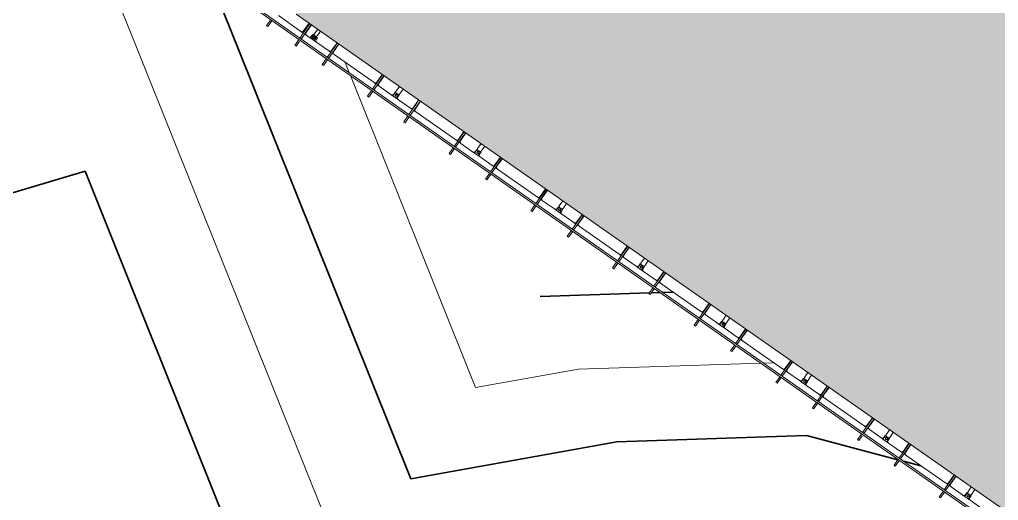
# Model space of a CAD drawing. Header units: millimetres. Extents: x -861324 to 439029, y -308065 to 694685.
# Drawn here: x -500554 to -475918, y 198998 to 211094 of the extents above; entities that cross this region are included whole.
import ezdxf

# ---------------------------------------------------------------- set-up
doc = ezdxf.new("R2010")
doc.units = ezdxf.units.MM
for name, color, linetype, lineweight in [('A-DETL-GENF', 92, 'Continuous', 9), ('A-DETL-THIN', 151, 'Continuous', 9), ('A-GENM', 13, 'Continuous', 9), ('C-TOPO-MAJR', 7, 'Continuous', 35), ('C-TOPO-MINR', 7, 'Continuous', 9), ('S-BEAM', 12, 'Continuous', 9)]:
    doc.layers.add(name, color=color, linetype=linetype, lineweight=lineweight)

# ---------------------------------------------------------------- blocks, each defined once
blk = doc.blocks.new('Dầm C52 - Hộp 40x60-V197-BỐ TRÍ BÈ PIN HỒ BẢN MÒNG')
at = {"layer": 'S-BEAM', "color": 7}
for p, q in [((-110033, 20), (110033, 20)), ((110033, -20), (-110033, -20))]:
    blk.add_line(p, q, dxfattribs=at)
blk = doc.blocks.new('Dai phao do pin - DẢI PHAO ĐỠ PIN-16569-BỐ TRÍ BÈ PIN HỒ BẢN MÒNG')
at = {"layer": 'A-GENM', "color": 7}
for p, q in [((48830, 223), (48460, 223)), ((48880, 118), (48880, 173)), ((48972, 118), (48880, 118)), ((48888, 88), (48888, -66)), ((49010, 118), (48918, 118)), ((49002, -66), (49002, 88)), ((49010, 173), (49010, 118)), ((49420, 223), (49060, 223)), ((49420, 223), (49479, 223)), ((49470, -66), (49470, 173)), ((49519, 223), (49580, 223)), ((49530, 173), (49530, -66)), ((50810, 223), (49580, 223)), ((50810, 223), (50869, 223)), ((50860, -66), (50860, 173)), ((50909, 223), (50970, 223)), ((50920, 173), (50920, -66)), ((51340, 223), (50970, 223)), ((51390, 118), (51390, 173)), ((51482, 118), (51390, 118)), ((51398, 88), (51398, -66)), ((51520, 118), (51428, 118)), ((51512, -66), (51512, 88)), ((51520, 173), (51520, 118)), ((51930, 223), (51570, 223)), ((51930, 223), (51989, 223)), ((51980, -66), (51980, 173)), ((52029, 223), (52090, 223)), ((52040, 173), (52040, -66)), ((53320, 223), (52090, 223)), ((53320, 223), (53379, 223)), ((53370, -66), (53370, 173)), ((53419, 223), (53480, 223)), ((53430, 173), (53430, -66)), ((53850, 223), (53480, 223)), ((53900, 118), (53900, 173)), ((53992, 118), (53900, 118)), ((53908, 88), (53908, -66)), ((54030, 118), (53938, 118)), ((54022, -66), (54022, 88)), ((54030, 173), (54030, 118)), ((54440, 223), (54080, 223)), ((54440, 223), (54499, 223)), ((54490, -66), (54490, 173)), ((54539, 223), (54600, 223)), ((54550, 173), (54550, -66)), ((55830, 223), (54600, 223)), ((55830, 223), (55889, 223)), ((55880, -66), (55880, 173)), ((55929, 223), (55990, 223)), ((55940, 173), (55940, -66)), ((56360, 223), (55990, 223)), ((56410, 118), (56410, 173)), ((56502, 118), (56410, 118)), ((56418, 88), (56418, -66)), ((56540, 118), (56448, 118)), ((56532, -66), (56532, 88)), ((56540, 173), (56540, 118)), ((56950, 223), (56590, 223)), ((56950, 223), (57009, 223)), ((57000, -66), (57000, 173)), ((57049, 223), (57110, 223)), ((57060, 173), (57060, -66)), ((58340, 223), (57110, 223)), ((58340, 223), (58399, 223)), ((58390, -66), (58390, 173)), ((58439, 223), (58500, 223)), ((58450, 173), (58450, -66)), ((58870, 223), (58500, 223)), ((58920, 118), (58920, 173)), ((59012, 118), (58920, 118)), ((58928, 88), (58928, -66)), ((59050, 118), (58958, 118)), ((59042, -66), (59042, 88)), ((59050, 173), (59050, 118)), ((59460, 223), (59100, 223)), ((59460, 223), (59519, 223)), ((59510, -66), (59510, 173)), ((59559, 223), (59620, 223)), ((59570, 173), (59570, -66)), ((60850, 223), (59620, 223)), ((60850, 223), (60909, 223)), ((60900, -66), (60900, 173)), ((60949, 223), (61010, 223)), ((60960, 173), (60960, -66)), ((61380, 223), (61010, 223)), ((61430, 118), (61430, 173)), ((61522, 118), (61430, 118)), ((61438, 88), (61438, -66)), ((61560, 118), (61468, 118)), ((61552, -66), (61552, 88)), ((61560, 173), (61560, 118)), ((61970, 223), (61610, 223)), ((61970, 223), (62029, 223)), ((62020, -66), (62020, 173)), ((62069, 223), (62130, 223)), ((62080, 173), (62080, -66)), ((63360, 223), (62130, 223)), ((63360, 223), (63419, 223)), ((63410, -66), (63410, 173)), ((63459, 223), (63520, 223)), ((63470, 173), (63470, -66)), ((63890, 223), (63520, 223)), ((63940, 118), (63940, 173)), ((64032, 118), (63940, 118)), ((63948, 88), (63948, -66)), ((64070, 118), (63978, 118)), ((64062, -66), (64062, 88)), ((64070, 173), (64070, 118)), ((64480, 223), (64120, 223)), ((64480, 223), (64539, 223)), ((64530, -66), (64530, 173)), ((64579, 223), (64640, 223)), ((64590, 173), (64590, -66)), ((65870, 223), (64640, 223)), ((65870, 223), (65929, 223)), ((65920, -66), (65920, 173)), ((65969, 223), (66030, 223)), ((65980, 173), (65980, -45)), ((66400, 223), (66030, 223)), ((66450, 118), (66450, 173)), ((66542, 118), (66450, 118)), ((66458, 88), (66458, -66)), ((66580, 118), (66488, 118)), ((66572, -66), (66572, 88)), ((66580, 173), (66580, 118)), ((66990, 223), (66630, 223)), ((66990, 223), (67049, 223)), ((67040, -66), (67040, 173)), ((67089, 223), (67150, 223)), ((67100, 173), (67100, -66)), ((68380, 223), (67150, 223)), ((68380, 223), (68439, 223)), ((68430, -66), (68430, 173)), ((68479, 223), (68540, 223)), ((68490, 173), (68490, -66)), ((68910, 223), (68540, 223)), ((68960, 118), (68960, 173)), ((69052, 118), (68960, 118)), ((69082, -66), (69082, 88))]:
    blk.add_line(p, q, dxfattribs=at)
at = {"layer": 'A-GENM', "color": 9}
for p, q in [((48830, 223), (49002, 223)), ((49002, 223), (48830, 223)), ((48880, 173), (48880, 118)), ((48880, 173), (48880, 118)), ((48880, 118), (48880, 173)), ((48880, 118), (48972, 118)), ((48880, 118), (48972, 118)), ((48972, 118), (48880, 118)), ((48888, 223), (49060, 223)), ((48888, 116), (48888, 223)), ((48888, 223), (48888, 116)), ((49060, 223), (48888, 223)), ((48918, 118), (49010, 118)), ((48918, 118), (49010, 118)), ((49010, 118), (48918, 118)), ((49002, 223), (49002, 116)), ((49002, 116), (49002, 223)), ((49010, 118), (49010, 173)), ((49010, 118), (49010, 173)), ((49010, 173), (49010, 118)), ((49420, 223), (49479, 223)), ((49519, 223), (49580, 223)), ((50810, 223), (50869, 223)), ((50909, 223), (50970, 223)), ((51340, 223), (51512, 223)), ((51512, 223), (51340, 223)), ((51390, 173), (51390, 118)), ((51390, 173), (51390, 118)), ((51390, 118), (51390, 173)), ((51390, 118), (51482, 118)), ((51390, 118), (51482, 118)), ((51482, 118), (51390, 118)), ((51398, 223), (51570, 223)), ((51398, 116), (51398, 223)), ((51398, 223), (51398, 116)), ((51570, 223), (51398, 223)), ((51428, 118), (51520, 118)), ((51428, 118), (51520, 118)), ((51520, 118), (51428, 118)), ((51512, 223), (51512, 116)), ((51512, 116), (51512, 223)), ((51520, 118), (51520, 173)), ((51520, 118), (51520, 173)), ((51520, 173), (51520, 118)), ((51930, 223), (51989, 223)), ((52029, 223), (52090, 223)), ((53320, 223), (53379, 223)), ((53419, 223), (53480, 223)), ((53850, 223), (54022, 223)), ((54022, 223), (53850, 223)), ((53900, 173), (53900, 118)), ((53900, 173), (53900, 118)), ((53900, 118), (53900, 173)), ((53900, 118), (53992, 118)), ((53900, 118), (53992, 118)), ((53992, 118), (53900, 118)), ((53908, 223), (54080, 223)), ((53908, 116), (53908, 223)), ((53908, 223), (53908, 116)), ((54080, 223), (53908, 223)), ((53938, 118), (54030, 118)), ((53938, 118), (54030, 118)), ((54030, 118), (53938, 118)), ((54022, 223), (54022, 116)), ((54022, 116), (54022, 223)), ((54030, 118), (54030, 173)), ((54030, 118), (54030, 173)), ((54030, 173), (54030, 118)), ((54440, 223), (54499, 223)), ((54539, 223), (54600, 223)), ((55830, 223), (55889, 223)), ((55929, 223), (55990, 223)), ((56360, 223), (56532, 223)), ((56532, 223), (56360, 223)), ((56410, 173), (56410, 118)), ((56410, 173), (56410, 118)), ((56410, 118), (56410, 173)), ((56410, 118), (56502, 118)), ((56410, 118), (56502, 118)), ((56502, 118), (56410, 118)), ((56418, 223), (56590, 223)), ((56418, 116), (56418, 223)), ((56418, 223), (56418, 116)), ((56590, 223), (56418, 223)), ((56448, 118), (56540, 118)), ((56448, 118), (56540, 118)), ((56540, 118), (56448, 118)), ((56532, 223), (56532, 116)), ((56532, 116), (56532, 223)), ((56540, 118), (56540, 173)), ((56540, 118), (56540, 173)), ((56540, 173), (56540, 118)), ((56950, 223), (57009, 223)), ((57049, 223), (57110, 223)), ((58340, 223), (58399, 223)), ((58439, 223), (58500, 223)), ((58870, 223), (59042, 223)), ((59042, 223), (58870, 223)), ((58920, 173), (58920, 118)), ((58920, 173), (58920, 118)), ((58920, 118), (58920, 173)), ((58920, 118), (59012, 118)), ((58920, 118), (59012, 118)), ((59012, 118), (58920, 118)), ((58928, 223), (59100, 223)), ((58928, 116), (58928, 223)), ((58928, 223), (58928, 116)), ((59100, 223), (58928, 223)), ((58958, 118), (59044, 118)), ((58958, 118), (59044, 118)), ((59044, 118), (58958, 118)), ((59042, 223), (59042, 121)), ((59042, 121), (59042, 223)), ((59050, 118), (59050, 173)), ((59050, 118), (59050, 173)), ((59050, 173), (59050, 118)), ((59460, 223), (59519, 223)), ((59559, 223), (59620, 223)), ((60850, 223), (60909, 223)), ((60949, 223), (61010, 223)), ((61380, 223), (61552, 223)), ((61552, 223), (61380, 223)), ((61430, 173), (61430, 118)), ((61430, 173), (61430, 118)), ((61430, 118), (61430, 173)), ((61430, 118), (61522, 118)), ((61430, 118), (61522, 118)), ((61522, 118), (61430, 118)), ((61438, 223), (61610, 223)), ((61438, 116), (61438, 223)), ((61438, 223), (61438, 116)), ((61610, 223), (61438, 223)), ((61468, 118), (61560, 118)), ((61468, 118), (61560, 118)), ((61560, 118), (61468, 118)), ((61552, 223), (61552, 116)), ((61552, 116), (61552, 223)), ((61560, 118), (61560, 173)), ((61560, 118), (61560, 173)), ((61560, 173), (61560, 118)), ((61970, 223), (62029, 223)), ((62069, 223), (62130, 223)), ((63360, 223), (63419, 223)), ((63459, 223), (63520, 223)), ((63890, 223), (64062, 223)), ((64062, 223), (63890, 223)), ((63940, 173), (63940, 118)), ((63940, 173), (63940, 118)), ((63940, 118), (63940, 173)), ((63940, 118), (64032, 118)), ((63940, 118), (64032, 118)), ((64032, 118), (63940, 118)), ((63948, 223), (64120, 223)), ((63948, 116), (63948, 223)), ((63948, 223), (63948, 116)), ((64120, 223), (63948, 223)), ((63978, 118), (64070, 118)), ((63978, 118), (64070, 118)), ((64070, 118), (63978, 118)), ((64062, 223), (64062, 116)), ((64062, 116), (64062, 223)), ((64070, 118), (64070, 173)), ((64070, 118), (64070, 173)), ((64070, 173), (64070, 118)), ((64480, 223), (64539, 223)), ((64579, 223), (64640, 223)), ((65870, 223), (65929, 223)), ((65969, 223), (66030, 223)), ((66400, 223), (66572, 223)), ((66572, 223), (66400, 223)), ((66450, 173), (66450, 118)), ((66450, 173), (66450, 118)), ((66450, 118), (66450, 173)), ((66450, 118), (66542, 118)), ((66450, 118), (66542, 118)), ((66542, 118), (66450, 118)), ((66458, 223), (66630, 223)), ((66458, 116), (66458, 223)), ((66458, 223), (66458, 116)), ((66630, 223), (66458, 223)), ((66488, 118), (66580, 118)), ((66488, 118), (66580, 118)), ((66580, 118), (66488, 118)), ((66572, 223), (66572, 116)), ((66572, 116), (66572, 223)), ((66580, 118), (66580, 173)), ((66580, 118), (66580, 173)), ((66580, 173), (66580, 118)), ((66990, 223), (67049, 223)), ((67089, 223), (67150, 223)), ((68380, 223), (68439, 223)), ((68479, 223), (68540, 223)), ((68910, 223), (69082, 223)), ((69082, 223), (68910, 223)), ((68960, 173), (68960, 118)), ((68960, 173), (68960, 118)), ((68960, 118), (68960, 173)), ((68960, 118), (69052, 118)), ((68960, 118), (69052, 118)), ((69052, 118), (68960, 118)), ((69082, 223), (69082, 88)), ((69082, 88), (69082, 223))]:
    blk.add_line(p, q, dxfattribs=at)
at = {"layer": 'A-GENM', "color": 7}
for centre, radius, start, end in [((48830, 173), 50, 360, 90), ((48918, 88), 30, 90, 180), ((48972, 88), 30, 0, 90), ((49060, 173), 50, 90, 180), ((49420, 173), 50, 0, 90), ((49420, 173), 50, 0, 75), ((49580, 173), 50, 90, 180), ((49580, 173), 50, 90, 165), ((50810, 173), 50, 0, 90), ((50810, 173), 50, 0, 75), ((50970, 173), 50, 90, 180), ((50970, 173), 50, 90, 165), ((51340, 173), 50, 360, 90), ((51428, 88), 30, 90, 180), ((51482, 88), 30, 0, 90), ((51570, 173), 50, 90, 180), ((51930, 173), 50, 0, 90), ((51930, 173), 50, 0, 75), ((52090, 173), 50, 90, 180), ((52090, 173), 50, 90, 165), ((53320, 173), 50, 0, 90), ((53320, 173), 50, 0, 75), ((53480, 173), 50, 90, 180), ((53480, 173), 50, 90, 165), ((53850, 173), 50, 360, 90), ((53938, 88), 30, 90, 180), ((53992, 88), 30, 0, 90), ((54080, 173), 50, 90, 180), ((54440, 173), 50, 0, 90), ((54440, 173), 50, 0, 75), ((54600, 173), 50, 90, 180), ((54600, 173), 50, 90, 165), ((55830, 173), 50, 0, 90), ((55830, 173), 50, 0, 75), ((55990, 173), 50, 90, 180), ((55990, 173), 50, 90, 165), ((56360, 173), 50, 360, 90), ((56448, 88), 30, 90, 180), ((56502, 88), 30, 0, 90), ((56590, 173), 50, 90, 180), ((56950, 173), 50, 0, 90), ((56950, 173), 50, 0, 75), ((57110, 173), 50, 90, 180), ((57110, 173), 50, 90, 165), ((58340, 173), 50, 0, 90), ((58340, 173), 50, 0, 75), ((58500, 173), 50, 90, 180), ((58500, 173), 50, 90, 165), ((58870, 173), 50, 0, 90), ((58958, 88), 30, 90, 180), ((59012, 88), 30, 0, 90), ((59100, 173), 50, 90, 180), ((59460, 173), 50, 0, 90), ((59460, 173), 50, 0, 75), ((59620, 173), 50, 90, 180), ((59620, 173), 50, 90, 165), ((60850, 173), 50, 0, 90), ((60850, 173), 50, 0, 75), ((61010, 173), 50, 90, 180), ((61010, 173), 50, 90, 165), ((61380, 173), 50, 0, 90), ((61468, 88), 30, 90, 180), ((61522, 88), 30, 0, 90), ((61610, 173), 50, 90, 180), ((61970, 173), 50, 0, 90), ((61970, 173), 50, 0, 75), ((62130, 173), 50, 90, 180), ((62130, 173), 50, 90, 165), ((63360, 173), 50, 0, 90), ((63360, 173), 50, 0, 75), ((63520, 173), 50, 90, 180), ((63520, 173), 50, 90, 165), ((63890, 173), 50, 360, 90), ((63978, 88), 30, 90, 180), ((64032, 88), 30, 0, 90), ((64120, 173), 50, 90, 180), ((64480, 173), 50, 0, 90), ((64480, 173), 50, 0, 75), ((64640, 173), 50, 90, 180), ((64640, 173), 50, 90, 165), ((65870, 173), 50, 0, 90), ((65870, 173), 50, 0, 75), ((66030, 173), 50, 90, 180), ((66030, 173), 50, 90, 165), ((66400, 173), 50, 360, 90), ((66488, 88), 30, 90, 180), ((66542, 88), 30, 0, 90), ((66630, 173), 50, 90, 180), ((66990, 173), 50, 0, 90), ((66990, 173), 50, 0, 75), ((67150, 173), 50, 90, 180), ((67150, 173), 50, 90, 165), ((68380, 173), 50, 0, 90), ((68380, 173), 50, 0, 75), ((68540, 173), 50, 90, 180), ((68540, 173), 50, 90, 165), ((68910, 173), 50, 360, 90), ((69052, 88), 30, 0, 90)]:
    blk.add_arc(centre, radius, start, end, dxfattribs=at)
at = {"layer": 'A-GENM', "color": 9}
for centre, radius, start, end in [((48830, 173), 50, 0, 90), ((48830, 173), 50, 0, 90), ((48830, 173), 50, 360, 90), ((48939, 162), 25, 0, 180), ((48939, 162), 25, 360, 180), ((48939, 162), 25, 180, 0), ((48939, 162), 25, 180, 360), ((48941, 162), 25, 0, 180), ((48941, 162), 25, 360, 180), ((48941, 162), 25, 180, 360), ((48941, 162), 25, 180, 360), ((49060, 173), 50, 90, 180), ((49060, 173), 50, 90, 180), ((49060, 173), 50, 90, 180), ((51340, 173), 50, 0, 90), ((51340, 173), 50, 0, 90), ((51340, 173), 50, 360, 90), ((51449, 162), 25, 0, 180), ((51449, 162), 25, 360, 180), ((51449, 162), 25, 180, 0), ((51449, 162), 25, 180, 360), ((51451, 162), 25, 0, 180), ((51451, 162), 25, 360, 180), ((51451, 162), 25, 180, 360), ((51451, 162), 25, 180, 360), ((51570, 173), 50, 90, 180), ((51570, 173), 50, 90, 180), ((51570, 173), 50, 90, 180), ((53850, 173), 50, 0, 90), ((53850, 173), 50, 0, 90), ((53850, 173), 50, 360, 90), ((53959, 162), 25, 0, 180), ((53959, 162), 25, 360, 180), ((53959, 162), 25, 180, 0), ((53959, 162), 25, 180, 360), ((53961, 162), 25, 0, 180), ((53961, 162), 25, 360, 180), ((53961, 162), 25, 180, 360), ((53961, 162), 25, 180, 360), ((54080, 173), 50, 90, 180), ((54080, 173), 50, 90, 180), ((54080, 173), 50, 90, 180), ((56360, 173), 50, 0, 90), ((56360, 173), 50, 0, 90), ((56360, 173), 50, 360, 90), ((56469, 162), 25, 0, 180), ((56469, 162), 25, 360, 180), ((56469, 162), 25, 180, 0), ((56469, 162), 25, 180, 360), ((56471, 162), 25, 0, 180), ((56471, 162), 25, 360, 180), ((56471, 162), 25, 180, 360), ((56471, 162), 25, 180, 360), ((56590, 173), 50, 90, 180), ((56590, 173), 50, 90, 180), ((56590, 173), 50, 90, 180), ((58870, 173), 50, 360, 90), ((58870, 173), 50, 360, 90), ((58870, 173), 50, 0, 90), ((58979, 162), 25, 0, 180), ((58979, 162), 25, 360, 180), ((58979, 162), 25, 180, 0), ((58979, 162), 25, 180, 360), ((58981, 162), 25, 0, 180), ((58981, 162), 25, 360, 180), ((58981, 162), 25, 180, 360), ((58981, 162), 25, 180, 360), ((59100, 173), 50, 90, 180), ((59100, 173), 50, 90, 180), ((59100, 173), 50, 90, 180), ((61380, 173), 50, 360, 90), ((61380, 173), 50, 360, 90), ((61380, 173), 50, 0, 90), ((61489, 162), 25, 0, 180), ((61489, 162), 25, 360, 180), ((61489, 162), 25, 180, 0), ((61489, 162), 25, 180, 360), ((61491, 162), 25, 0, 180), ((61491, 162), 25, 360, 180), ((61491, 162), 25, 180, 360), ((61491, 162), 25, 180, 360), ((61610, 173), 50, 90, 180), ((61610, 173), 50, 90, 180), ((61610, 173), 50, 90, 180), ((63890, 173), 50, 0, 90), ((63890, 173), 50, 0, 90), ((63890, 173), 50, 360, 90), ((63999, 162), 25, 0, 180), ((63999, 162), 25, 360, 180), ((63999, 162), 25, 180, 0), ((63999, 162), 25, 180, 360), ((64001, 162), 25, 0, 180), ((64001, 162), 25, 360, 180), ((64001, 162), 25, 180, 360), ((64001, 162), 25, 180, 360), ((64120, 173), 50, 90, 180), ((64120, 173), 50, 90, 180), ((64120, 173), 50, 90, 180), ((66400, 173), 50, 0, 90), ((66400, 173), 50, 0, 90), ((66400, 173), 50, 360, 90), ((66509, 162), 25, 0, 180), ((66509, 162), 25, 360, 180), ((66509, 162), 25, 180, 0), ((66509, 162), 25, 180, 360), ((66511, 162), 25, 0, 180), ((66511, 162), 25, 360, 180), ((66511, 162), 25, 180, 360), ((66511, 162), 25, 180, 360), ((66630, 173), 50, 90, 180), ((66630, 173), 50, 90, 180), ((66630, 173), 50, 90, 180), ((68910, 173), 50, 0, 90), ((68910, 173), 50, 0, 90), ((68910, 173), 50, 360, 90), ((69019, 162), 25, 0, 180), ((69019, 162), 25, 360, 180), ((69019, 162), 25, 180, 0), ((69019, 162), 25, 180, 360), ((69052, 88), 30, 0, 90), ((69052, 88), 30, 0, 90), ((69052, 88), 30, 0, 90)]:
    blk.add_arc(centre, radius, start, end, dxfattribs=at)
blk = doc.blocks.new('Dầm C52 - Dầm C52-19796-BỐ TRÍ BÈ PIN HỒ BẢN MÒNG')
at = {"layer": 'S-BEAM', "color": 7}
for p, q in [((-39613, -20), (-39613, 20)), ((-39613, 20), (-39433, 20)), ((-39393, 20), (-38947, 20)), ((-39433, -20), (-39613, -20)), ((-38947, -20), (-39393, -20))]:
    blk.add_line(p, q, dxfattribs=at)
blk = doc.blocks.new('Dầm C52 - Dầm C52-V198-BỐ TRÍ BÈ PIN HỒ BẢN MÒNG')
at = {"layer": 'S-BEAM', "color": 7}
for p, q in [((-39613, -20), (-39613, 20)), ((-39613, 20), (-39433, 20)), ((-39393, 20), (-38983, 20)), ((-39433, -20), (-39613, -20)), ((-38947, -20), (-39393, -20))]:
    blk.add_line(p, q, dxfattribs=at)
blk = doc.blocks.new('Dầm C52 - Dầm C52-V199-BỐ TRÍ BÈ PIN HỒ BẢN MÒNG')
at = {"layer": 'S-BEAM', "color": 7}
for p, q in [((-39613, -20), (-39613, 20)), ((-39613, 20), (-39433, 20)), ((-39393, 20), (-38947, 20)), ((-39466, -20), (-39613, -20)), ((-38947, -20), (-39393, -20))]:
    blk.add_line(p, q, dxfattribs=at)
blk = doc.blocks.new('Dai phaodi lai - DẢI PHAO ĐI LẠI-19048-BỐ TRÍ BÈ PIN HỒ BẢN MÒNG')
at = {"layer": 'A-GENM', "color": 7}
for p, q in [((78067, 748), (77934, 748)), ((78110, 748), (78223, 748)), ((78223, 748), (78110, 748)), ((78223, 748), (78223, 579)), ((78223, 579), (78223, 748)), ((78105, 671), (78105, 710)), ((78173, 629), (78136, 629)), ((78173, 629), (78136, 629)), ((78136, 629), (78173, 629)), ((78223, 517), (78223, 579)), ((78223, 517), (78223, 458)), ((77934, 467), (78173, 467)), ((78173, 393), (77934, 393)), ((78223, 418), (78223, 343)), ((78223, -348), (78223, 343))]:
    blk.add_line(p, q, dxfattribs=at)
at = {"layer": 'A-GENM', "color": 9}
for p, q in [((78136, 629), (78173, 629)), ((78223, 579), (78223, 458)), ((78223, 418), (78223, 343))]:
    blk.add_line(p, q, dxfattribs=at)
at = {"layer": 'A-GENM', "color": 7}
for centre, radius, start, end in [((78067, 710), 38, 360, 90), ((78145, 668), 40, 176.4919, 256.8115), ((78145, 668), 40, 176.4919, 216.6517), ((78145, 668), 40, 176.4919, 216.6517), ((78145, 668), 40, 230.0383, 256.8115), ((78145, 668), 40, 230.0383, 256.8115), ((78168, 693), 30, 90, 270), ((78168, 693), 30, 90, 270), ((78168, 693), 30, 270, 90), ((78168, 693), 30, 270, 90), ((78173, 579), 50, 0, 90), ((78173, 579), 50, 0, 90), ((78173, 579), 50, 0, 90), ((78173, 517), 50, 270, 0), ((78173, 517), 50, 270, 345), ((78173, 343), 50, 360, 90), ((78173, 343), 50, 360, 75)]:
    blk.add_arc(centre, radius, start, end, dxfattribs=at)
at = {"layer": 'A-GENM', "color": 9}
for centre, radius, start, end in [((78145, 668), 40, 176.4919, 216.6517), ((78145, 668), 40, 230.0383, 256.8115), ((78173, 579), 50, 0, 90)]:
    blk.add_arc(centre, radius, start, end, dxfattribs=at)
blk = doc.blocks.new('Dầm C52 - Dầm C52-V212-BỐ TRÍ BÈ PIN HỒ BẢN MÒNG')
at = {"layer": 'S-BEAM', "color": 7}
for p, q in [((-39613, -20), (-39613, 20)), ((-39613, 20), (-39433, 20)), ((-39393, 20), (-38947, 20)), ((-39463, -20), (-39613, -20)), ((-38947, -20), (-39393, -20))]:
    blk.add_line(p, q, dxfattribs=at)
blk = doc.blocks.new('Dầm C52 - Dầm C52-V213-BỐ TRÍ BÈ PIN HỒ BẢN MÒNG')
at = {"layer": 'S-BEAM', "color": 7}
for p, q in [((-39613, -20), (-39613, 20)), ((-39613, 20), (-39433, 20)), ((-39433, -20), (-39613, -20))]:
    blk.add_line(p, q, dxfattribs=at)
blk = doc.blocks.new('HOBANMONG_BEPIN 6_rvt-1-BỐ TRÍ BÈ PIN HỒ BẢN MÒNG')
at = {"layer": 'A-GENM', "lineweight": 9}
for name, p, rotation in [('Dai phaodi lai - DẢI PHAO ĐI LẠI-19048-BỐ TRÍ BÈ PIN HỒ BẢN MÒNG', (-448889, 275071), 234.9999999999997), ('Dai phao do pin - DẢI PHAO ĐỠ PIN-16569-BỐ TRÍ BÈ PIN HỒ BẢN MÒNG', (-436499, 171175), 144.9999999999997)]:
    blk.add_blockref(name, p, dxfattribs=dict(at, rotation=rotation))
at = {"layer": 'S-BEAM', "lineweight": 9}
for name, p, rotation in [('Dầm C52 - Dầm C52-V213-BỐ TRÍ BÈ PIN HỒ BẢN MÒNG', (-471600, 243380), 55.00000000000035), ('Dầm C52 - Dầm C52-V212-BỐ TRÍ BÈ PIN HỒ BẢN MÒNG', (-470892, 242884), 55.00000000000035), ('Dầm C52 - Dầm C52-19796-BỐ TRÍ BÈ PIN HỒ BẢN MÒNG', (-470200, 242399), 55.00000000000035), ('Dầm C52 - Dầm C52-19796-BỐ TRÍ BÈ PIN HỒ BẢN MÒNG', (-469062, 241602), 55.00000000000035), ('Dầm C52 - Dầm C52-V198-BỐ TRÍ BÈ PIN HỒ BẢN MÒNG', (-468144, 240960), 55.00000000000035), ('Dầm C52 - Dầm C52-19796-BỐ TRÍ BÈ PIN HỒ BẢN MÒNG', (-467005, 240162), 55.00000000000035), ('Dầm C52 - Dầm C52-19796-BỐ TRÍ BÈ PIN HỒ BẢN MÒNG', (-466088, 239520), 55.00000000000035), ('Dầm C52 - Dầm C52-19796-BỐ TRÍ BÈ PIN HỒ BẢN MÒNG', (-464949, 238723), 55.00000000000035), ('Dầm C52 - Dầm C52-19796-BỐ TRÍ BÈ PIN HỒ BẢN MÒNG', (-464032, 238080), 55.00000000000035), ('Dầm C52 - Dầm C52-19796-BỐ TRÍ BÈ PIN HỒ BẢN MÒNG', (-462893, 237283), 55.00000000000035), ('Dầm C52 - Dầm C52-19796-BỐ TRÍ BÈ PIN HỒ BẢN MÒNG', (-461976, 236641), 55.00000000000035), ('Dầm C52 - Dầm C52-19796-BỐ TRÍ BÈ PIN HỒ BẢN MÒNG', (-460837, 235843), 55.00000000000035), ('Dầm C52 - Dầm C52-19796-BỐ TRÍ BÈ PIN HỒ BẢN MÒNG', (-459920, 235201), 55.00000000000035), ('Dầm C52 - Dầm C52-19796-BỐ TRÍ BÈ PIN HỒ BẢN MÒNG', (-458781, 234404), 55.00000000000035), ('Dầm C52 - Dầm C52-19796-BỐ TRÍ BÈ PIN HỒ BẢN MÒNG', (-457864, 233761), 55.00000000000035), ('Dầm C52 - Dầm C52-V199-BỐ TRÍ BÈ PIN HỒ BẢN MÒNG', (-456725, 232964), 55.00000000000035), ('Dầm C52 - Dầm C52-19796-BỐ TRÍ BÈ PIN HỒ BẢN MÒNG', (-455808, 232322), 55.00000000000035), ('Dầm C52 - Dầm C52-19796-BỐ TRÍ BÈ PIN HỒ BẢN MÒNG', (-454669, 231524), 55.00000000000035), ('Dầm C52 - Hộp 40x60-V197-BỐ TRÍ BÈ PIN HỒ BẢN MÒNG', (-404336, 148166), 324.9999999999993)]:
    blk.add_blockref(name, p, dxfattribs=dict(at, rotation=rotation))

msp = doc.modelspace()

# ---------------------------------------------------------------- hatches: boundary and pattern name
at = {"layer": 'A-DETL-GENF'}
msp.add_hatch(color=8, dxfattribs=at).paths.add_polyline_path([(-248957, 54506), (-211101, 108570), (-448889, 275071), (-493590, 211231), (-314845, 86073), (-308000, 95848), (-250260, 55418)])

# ---------------------------------------------------------------- linework, layer by layer
at = {"layer": 'A-DETL-THIN'}
msp.add_line((-493590, 211231), (-314845, 86073), dxfattribs=at)
at = {"layer": 'C-TOPO-MAJR'}
for p, q in [((-500520, 224006), (-490709, 199544)), ((-517356, 201810), (-498907, 207279)), ((-498907, 207279), (-493966, 194960)), ((-484109, 204239), (-484369, 204230)), ((-484702, 204219), (-487452, 204128)), ((-484436, 204228), (-484652, 204221)), ((-485523, 200470), (-480750, 200629)), ((-480750, 200629), (-478448, 200022)), ((-490709, 199544), (-485523, 200470)), ((-478306, 199985), (-477868, 199870))]:
    msp.add_line(p, q, dxfattribs=at)
at = {"layer": 'C-TOPO-MINR'}
for p, q in [((-499749, 215731), (-492338, 197252)), ((-492362, 210018), (-492255, 209752)), ((-492228, 209684), (-489080, 201836)), ((-489080, 201836), (-486487, 202299)), ((-486487, 202299), (-481899, 202452)), ((-481832, 202454), (-481571, 202462))]:
    msp.add_line(p, q, dxfattribs=at)

# ---------------------------------------------------------------- block references
at = {"lineweight": 5}
msp.add_blockref('HOBANMONG_BEPIN 6_rvt-1-BỐ TRÍ BÈ PIN HỒ BẢN MÒNG', (0, 0), dxfattribs=at)

doc.saveas('drawing.dxf')
